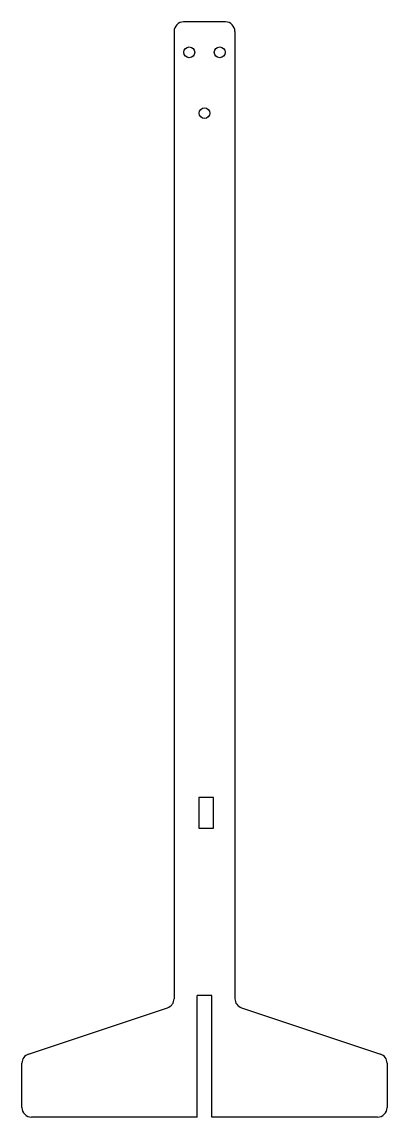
# Model space of a CAD drawing. Header units: millimetres. Extents: x -77 to 76, y 0 to 457.
import ezdxf

# ---------------------------------------------------------------- set-up
doc = ezdxf.new("R2010")
doc.units = ezdxf.units.MM

msp = doc.modelspace()

# ---------------------------------------------------------------- linework, layer by layer
at = {"color": 7, "linetype": 'Continuous', "lineweight": 25}
for p, q in [((8.21, 457.2), (-9.25, 457.2)), ((-13.22, 453.23), (-13.22, 49.43)), ((12.18, 453.23), (12.18, 49.43)), ((-2.93, 133.35), (-2.93, 120.65)), ((3.17, 133.35), (-2.93, 133.35)), ((3.17, 120.65), (3.17, 133.35)), ((-2.93, 120.65), (3.17, 120.65)), ((-3.57, 0), (-3.57, 50.8)), ((2.53, 50.8), (-3.57, 50.8)), ((2.53, 0), (2.53, 50.8)), ((-74.01, 26.3), (-15.94, 45.66)), ((14.89, 45.66), (72.96, 26.3)), ((-76.72, 3.97), (-76.72, 22.54)), ((75.68, 22.54), (75.68, 3.97)), ((-3.57, 0), (-72.75, 0)), ((71.71, 0), (2.53, 0))]:
    msp.add_line(p, q, dxfattribs=at)
for centre in [(-6.87, 444.5), (5.83, 444.5), (-0.52, 419.1)]:
    msp.add_circle(centre, 2.25, dxfattribs=at)
for centre, start, end in [((-9.25, 453.23), 90, 180), ((8.21, 453.23), 0, 90), ((-17.19, 49.43), 288.4349, 0), ((16.15, 49.43), 180, 251.5651), ((-72.75, 22.54), 108.4349, 180), ((71.71, 22.54), 0, 71.5651), ((-72.75, 3.97), 180, 270), ((71.71, 3.97), 270, 0)]:
    msp.add_arc(centre, 3.97, start, end, dxfattribs=at)

doc.saveas('drawing.dxf')
